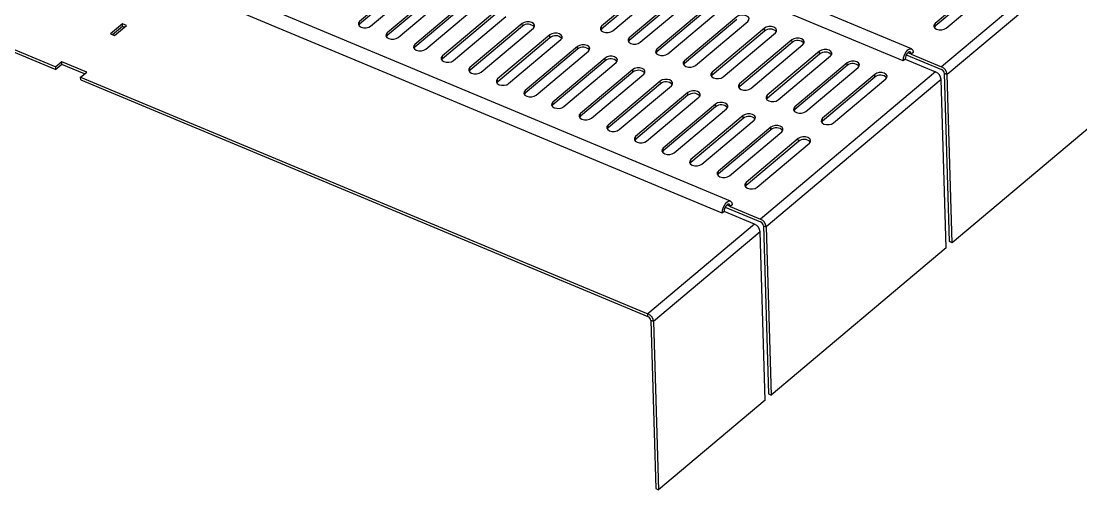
# Model space of a CAD drawing. Extents: x 0 to 841, y 0 to 594.
# Drawn here: x 682.9 to 760.4, y 103.1 to 137.4 of the extents above; entities that cross this region are included whole.
import ezdxf

# ---------------------------------------------------------------- set-up
doc = ezdxf.new("R2010")
doc.units = 0
doc.layers.get('0').update_dxf_attribs({"linetype": 'CONTINUOUS'})

msp = doc.modelspace()

# ---------------------------------------------------------------- linework, layer by layer
at = {"color": 7, "linetype": 'CONTINUOUS'}
for p, q in [((748.034, 135.413), (667.64, 168.955)), ((747.425, 134.527), (667.031, 168.068)), ((734.787, 124.27), (654.394, 157.812)), ((734.179, 123.384), (653.785, 156.926)), ((643.91, 151.415), (685.419, 134.096)), ((643.916, 151.215), (685.425, 133.896)), ((770.4, 151.057), (750.236, 134.095)), ((770.816, 150.488), (750.652, 133.526)), ((711.475, 140.635), (707.648, 137.416)), ((711.481, 140.435), (707.654, 137.216)), ((753.589, 140.475), (749.763, 137.256)), ((708.456, 137.079), (712.283, 140.298)), ((713.495, 139.793), (709.668, 136.574)), ((713.501, 139.592), (709.674, 136.373)), ((729.188, 140.284), (725.361, 137.065)), ((729.194, 140.083), (725.367, 136.864)), ((726.169, 136.727), (729.996, 139.946)), ((753.595, 140.275), (749.769, 137.056)), ((750.571, 136.919), (754.397, 140.138)), ((710.476, 136.237), (714.303, 139.456)), ((715.515, 138.95), (711.688, 135.731)), ((731.208, 139.441), (727.381, 136.222)), ((731.214, 139.241), (727.387, 136.022)), ((728.189, 135.885), (732.016, 139.104)), ((715.521, 138.75), (711.694, 135.531)), ((712.496, 135.394), (716.323, 138.613)), ((717.535, 138.107), (713.708, 134.888)), ((733.228, 138.598), (729.401, 135.379)), ((733.234, 138.398), (729.407, 135.179)), ((730.209, 135.042), (734.036, 138.261)), ((771.184, 138.177), (751.02, 121.215)), ((707.654, 137.216), (707.648, 137.416)), ((717.541, 137.907), (713.714, 134.688)), ((714.516, 134.551), (718.343, 137.77)), ((719.555, 137.264), (715.728, 134.045)), ((719.561, 137.064), (719.555, 137.264)), ((735.248, 137.755), (731.421, 134.536)), ((735.254, 137.555), (731.427, 134.336)), ((732.229, 134.199), (736.056, 137.418)), ((749.769, 137.056), (749.763, 137.256)), ((690.298, 137.247), (689.415, 136.504)), ((689.415, 136.504), (689.718, 136.377)), ((690.304, 137.047), (689.578, 136.436)), ((689.718, 136.377), (690.601, 137.12)), ((690.601, 137.12), (690.298, 137.247)), ((690.304, 137.047), (690.298, 137.247)), ((690.444, 136.988), (690.304, 137.047)), ((707.654, 137.216), (707.584, 137.134)), ((709.674, 136.373), (709.668, 136.574)), ((719.561, 137.064), (715.734, 133.845)), ((716.536, 133.708), (720.363, 136.927)), ((725.367, 136.864), (725.297, 136.782)), ((725.367, 136.864), (725.361, 137.065)), ((737.268, 136.913), (733.441, 133.694)), ((737.274, 136.712), (733.447, 133.493)), ((734.249, 133.356), (738.075, 136.575)), ((737.274, 136.712), (737.268, 136.913)), ((749.769, 137.056), (749.699, 136.973)), ((709.674, 136.373), (709.604, 136.291)), ((711.694, 135.531), (711.688, 135.731)), ((721.575, 136.422), (717.748, 133.203)), ((721.581, 136.221), (717.754, 133.002)), ((718.556, 132.865), (722.383, 136.085)), ((721.581, 136.221), (721.575, 136.422)), ((727.387, 136.022), (727.317, 135.939)), ((727.387, 136.022), (727.381, 136.222)), ((739.287, 136.07), (735.461, 132.851)), ((739.293, 135.87), (735.467, 132.651)), ((736.269, 132.514), (740.095, 135.733)), ((739.293, 135.87), (739.287, 136.07)), ((711.694, 135.531), (711.624, 135.448)), ((723.595, 135.579), (719.768, 132.36)), ((723.601, 135.379), (719.774, 132.16)), ((720.576, 132.023), (724.403, 135.242)), ((723.601, 135.379), (723.595, 135.579)), ((729.407, 135.179), (729.337, 135.096)), ((729.407, 135.179), (729.401, 135.379)), ((741.307, 135.227), (737.481, 132.008)), ((741.313, 135.027), (737.487, 131.808)), ((741.313, 135.027), (741.307, 135.227)), ((747.658, 134.973), (750.242, 133.895)), ((748.014, 135.022), (747.77, 135.124)), ((748.161, 135.146), (748.014, 135.022)), ((748.014, 135.022), (750.236, 134.095)), ((685.861, 134.468), (685.419, 134.096)), ((685.867, 134.267), (685.425, 133.896)), ((687.679, 133.709), (685.861, 134.468)), ((685.867, 134.267), (685.861, 134.468)), ((687.522, 133.577), (685.867, 134.267)), ((713.714, 134.688), (713.644, 134.605)), ((713.714, 134.688), (713.708, 134.888)), ((725.615, 134.736), (721.788, 131.517)), ((725.621, 134.536), (721.794, 131.317)), ((722.596, 131.18), (726.423, 134.399)), ((725.621, 134.536), (725.615, 134.736)), ((731.427, 134.336), (731.357, 134.254)), ((731.427, 134.336), (731.421, 134.536)), ((738.289, 131.671), (742.115, 134.89)), ((743.327, 134.384), (739.501, 131.165)), ((743.333, 134.184), (739.507, 130.965)), ((743.333, 134.184), (743.327, 134.384)), ((747.572, 134.651), (747.425, 134.527)), ((747.572, 134.651), (749.794, 133.724)), ((685.425, 133.896), (685.419, 134.096)), ((687.237, 133.338), (687.679, 133.709)), ((715.734, 133.845), (715.664, 133.763)), ((715.734, 133.845), (715.728, 134.045)), ((727.635, 133.893), (723.808, 130.674)), ((727.641, 133.693), (723.814, 130.474)), ((724.616, 130.337), (728.443, 133.556)), ((727.641, 133.693), (727.635, 133.893)), ((733.447, 133.493), (733.377, 133.411)), ((733.447, 133.493), (733.441, 133.694)), ((749.794, 133.724), (736.989, 122.952)), ((740.309, 130.828), (744.135, 134.047)), ((745.347, 133.542), (741.521, 130.323)), ((745.353, 133.341), (745.347, 133.542)), ((750.652, 133.526), (750.45, 133.61)), ((750.818, 121.3), (750.45, 133.61)), ((751.02, 121.215), (750.652, 133.526)), ((687.243, 133.137), (687.237, 133.338)), ((687.237, 133.338), (728.747, 116.019)), ((687.243, 133.137), (728.753, 115.819)), ((717.754, 133.002), (717.684, 132.92)), ((717.754, 133.002), (717.748, 133.203)), ((729.655, 133.051), (725.828, 129.832)), ((729.661, 132.85), (725.834, 129.631)), ((726.636, 129.494), (730.463, 132.713)), ((729.661, 132.85), (729.655, 133.051)), ((735.467, 132.651), (735.397, 132.568)), ((735.467, 132.651), (735.461, 132.851)), ((750.21, 133.155), (737.405, 122.383)), ((745.353, 133.341), (741.527, 130.122)), ((742.329, 129.985), (746.155, 133.204)), ((750.579, 120.844), (750.21, 133.155)), ((719.774, 132.16), (719.704, 132.077)), ((719.774, 132.16), (719.768, 132.36)), ((731.675, 132.208), (727.848, 128.989)), ((731.681, 132.008), (727.854, 128.789)), ((728.656, 128.652), (732.483, 131.871)), ((731.681, 132.008), (731.675, 132.208)), ((737.487, 131.808), (737.481, 132.008)), ((721.794, 131.317), (721.724, 131.234)), ((721.794, 131.317), (721.788, 131.517)), ((733.695, 131.365), (729.868, 128.146)), ((733.701, 131.165), (729.874, 127.946)), ((733.701, 131.165), (733.695, 131.365)), ((737.487, 131.808), (737.417, 131.725)), ((739.507, 130.965), (739.501, 131.165)), ((723.814, 130.474), (723.744, 130.392)), ((723.814, 130.474), (723.808, 130.674)), ((730.676, 127.809), (734.503, 131.028)), ((735.715, 130.522), (731.888, 127.303)), ((735.721, 130.322), (731.894, 127.103)), ((735.721, 130.322), (735.715, 130.522)), ((739.507, 130.965), (739.437, 130.883)), ((741.527, 130.122), (741.521, 130.323)), ((725.834, 129.631), (725.764, 129.549)), ((725.834, 129.631), (725.828, 129.832)), ((732.696, 126.966), (736.522, 130.185)), ((737.734, 129.68), (733.908, 126.461)), ((737.74, 129.479), (737.734, 129.68)), ((741.527, 130.122), (741.457, 130.04)), ((727.854, 128.789), (727.784, 128.706)), ((727.854, 128.789), (727.848, 128.989)), ((737.74, 129.479), (733.914, 126.26)), ((734.716, 126.123), (738.542, 129.342)), ((739.754, 128.837), (735.928, 125.618)), ((739.76, 128.637), (739.754, 128.837)), ((729.874, 127.946), (729.804, 127.863)), ((729.874, 127.946), (729.868, 128.146)), ((739.76, 128.637), (735.934, 125.418)), ((736.736, 125.281), (740.562, 128.5)), ((731.894, 127.103), (731.888, 127.303)), ((731.894, 127.103), (731.824, 127.021)), ((733.914, 126.26), (733.908, 126.461)), ((733.914, 126.26), (733.844, 126.178)), ((735.934, 125.418), (735.928, 125.618)), ((735.934, 125.418), (735.864, 125.335)), ((734.326, 123.508), (734.179, 123.384)), ((736.548, 122.581), (734.326, 123.508)), ((734.411, 123.83), (736.995, 122.752)), ((734.767, 123.879), (734.523, 123.981)), ((734.915, 124.003), (734.767, 123.879)), ((734.767, 123.879), (736.989, 122.952)), ((736.548, 122.581), (728.747, 116.019)), ((736.964, 122.012), (729.163, 115.45)), ((737.332, 109.701), (736.964, 122.012)), ((737.203, 122.468), (737.405, 122.383)), ((737.203, 122.468), (737.572, 110.157)), ((737.405, 122.383), (737.774, 110.073)), ((751.02, 121.215), (750.818, 121.3)), ((750.579, 120.844), (737.774, 110.073)), ((728.753, 115.819), (728.747, 116.019)), ((729.163, 115.45), (728.961, 115.534)), ((728.961, 115.534), (729.33, 103.224)), ((729.163, 115.45), (729.532, 103.139)), ((737.572, 110.157), (737.774, 110.073)), ((737.332, 109.701), (729.532, 103.139)), ((729.33, 103.224), (729.532, 103.139))]:
    msp.add_line(p, q, dxfattribs=at)
at = {"color": 7, "linetype": 'CONTINUOUS', "flags": 128}
for points in [[(707.648, 137.416), (707.567, 137.309), (707.559, 137.192), (707.626, 137.084), (707.758, 137), (707.935, 136.955), (708.13, 136.954), (708.313, 136.997), (708.456, 137.079)], [(720.363, 136.927), (720.445, 137.035), (720.453, 137.152), (720.386, 137.26), (720.253, 137.343), (720.076, 137.389), (719.881, 137.39), (719.698, 137.346), (719.555, 137.264)], [(736.056, 137.418), (736.137, 137.526), (736.145, 137.643), (736.078, 137.751), (735.946, 137.834), (735.769, 137.88), (735.574, 137.881), (735.391, 137.837), (735.248, 137.755)], [(749.763, 137.256), (749.681, 137.148), (749.673, 137.031), (749.74, 136.923), (749.872, 136.84), (750.049, 136.794), (750.244, 136.793), (750.427, 136.837), (750.571, 136.919)], [(709.668, 136.574), (709.587, 136.466), (709.579, 136.349), (709.646, 136.241), (709.778, 136.157), (709.955, 136.112), (710.15, 136.111), (710.333, 136.155), (710.476, 136.237)], [(722.383, 136.085), (722.465, 136.192), (722.473, 136.309), (722.405, 136.417), (722.273, 136.501), (722.096, 136.546), (721.901, 136.547), (721.718, 136.504), (721.575, 136.422)], [(725.361, 137.065), (725.279, 136.957), (725.271, 136.84), (725.338, 136.732), (725.471, 136.648), (725.648, 136.603), (725.843, 136.602), (726.026, 136.646), (726.169, 136.727)], [(738.075, 136.575), (738.157, 136.683), (738.165, 136.8), (738.098, 136.908), (737.966, 136.992), (737.789, 137.037), (737.594, 137.038), (737.411, 136.994), (737.268, 136.913)], [(711.688, 135.731), (711.606, 135.623), (711.599, 135.506), (711.666, 135.398), (711.798, 135.315), (711.975, 135.269), (712.17, 135.268), (712.353, 135.312), (712.496, 135.394)], [(724.403, 135.242), (724.485, 135.349), (724.493, 135.466), (724.425, 135.575), (724.293, 135.658), (724.116, 135.704), (723.921, 135.705), (723.738, 135.661), (723.595, 135.579)], [(727.381, 136.222), (727.299, 136.114), (727.291, 135.997), (727.358, 135.889), (727.491, 135.806), (727.668, 135.76), (727.862, 135.759), (728.046, 135.803), (728.189, 135.885)], [(740.095, 135.733), (740.177, 135.84), (740.185, 135.957), (740.118, 136.066), (739.986, 136.149), (739.809, 136.195), (739.614, 136.196), (739.431, 136.152), (739.287, 136.07)], [(729.401, 135.379), (729.319, 135.271), (729.311, 135.155), (729.378, 135.046), (729.511, 134.963), (729.688, 134.917), (729.882, 134.916), (730.065, 134.96), (730.209, 135.042)], [(742.115, 134.89), (742.197, 134.998), (742.205, 135.114), (742.138, 135.223), (742.006, 135.306), (741.829, 135.352), (741.634, 135.353), (741.451, 135.309), (741.307, 135.227)], [(747.425, 134.527), (747.447, 134.742), (747.522, 134.971), (747.638, 135.18), (747.778, 135.337), (747.92, 135.417), (748.043, 135.409), (748.127, 135.314), (748.161, 135.146)], [(748.014, 135.022), (747.994, 135.123), (747.943, 135.18), (747.869, 135.185), (747.784, 135.137), (747.7, 135.043), (747.631, 134.917), (747.586, 134.78), (747.572, 134.651)], [(713.708, 134.888), (713.626, 134.781), (713.618, 134.664), (713.686, 134.555), (713.818, 134.472), (713.995, 134.426), (714.19, 134.425), (714.373, 134.469), (714.516, 134.551)], [(726.423, 134.399), (726.505, 134.507), (726.513, 134.623), (726.445, 134.732), (726.313, 134.815), (726.136, 134.861), (725.941, 134.862), (725.758, 134.818), (725.615, 134.736)], [(731.421, 134.536), (731.339, 134.429), (731.331, 134.312), (731.398, 134.203), (731.53, 134.12), (731.707, 134.074), (731.902, 134.073), (732.085, 134.117), (732.229, 134.199)], [(744.135, 134.047), (744.217, 134.155), (744.225, 134.272), (744.158, 134.38), (744.026, 134.463), (743.849, 134.509), (743.654, 134.51), (743.471, 134.466), (743.327, 134.384)], [(715.728, 134.045), (715.646, 133.938), (715.638, 133.821), (715.706, 133.713), (715.838, 133.629), (716.015, 133.584), (716.21, 133.583), (716.393, 133.626), (716.536, 133.708)], [(728.443, 133.556), (728.525, 133.664), (728.533, 133.781), (728.465, 133.889), (728.333, 133.972), (728.156, 134.018), (727.961, 134.019), (727.778, 133.975), (727.635, 133.893)], [(733.441, 133.694), (733.359, 133.586), (733.351, 133.469), (733.418, 133.361), (733.55, 133.277), (733.727, 133.232), (733.922, 133.231), (734.105, 133.274), (734.249, 133.356)], [(746.155, 133.204), (746.237, 133.312), (746.245, 133.429), (746.178, 133.537), (746.046, 133.621), (745.869, 133.666), (745.674, 133.667), (745.491, 133.623), (745.347, 133.542)], [(717.748, 133.203), (717.666, 133.095), (717.658, 132.978), (717.726, 132.87), (717.858, 132.786), (718.035, 132.741), (718.23, 132.74), (718.413, 132.784), (718.556, 132.865)], [(730.463, 132.713), (730.545, 132.821), (730.552, 132.938), (730.485, 133.046), (730.353, 133.13), (730.176, 133.175), (729.981, 133.176), (729.798, 133.133), (729.655, 133.051)], [(735.461, 132.851), (735.379, 132.743), (735.371, 132.626), (735.438, 132.518), (735.57, 132.435), (735.747, 132.389), (735.942, 132.388), (736.125, 132.432), (736.269, 132.514)], [(719.768, 132.36), (719.686, 132.252), (719.678, 132.135), (719.746, 132.027), (719.878, 131.944), (720.055, 131.898), (720.25, 131.897), (720.433, 131.941), (720.576, 132.023)], [(732.483, 131.871), (732.564, 131.978), (732.572, 132.095), (732.505, 132.204), (732.373, 132.287), (732.196, 132.333), (732.001, 132.334), (731.818, 132.29), (731.675, 132.208)], [(737.481, 132.008), (737.399, 131.9), (737.391, 131.784), (737.458, 131.675), (737.59, 131.592), (737.767, 131.546), (737.962, 131.545), (738.145, 131.589), (738.289, 131.671)], [(721.788, 131.517), (721.706, 131.409), (721.698, 131.293), (721.766, 131.184), (721.898, 131.101), (722.075, 131.055), (722.27, 131.054), (722.453, 131.098), (722.596, 131.18)], [(734.503, 131.028), (734.584, 131.136), (734.592, 131.252), (734.525, 131.361), (734.393, 131.444), (734.216, 131.49), (734.021, 131.491), (733.838, 131.447), (733.695, 131.365)], [(739.501, 131.165), (739.419, 131.058), (739.411, 130.941), (739.478, 130.832), (739.61, 130.749), (739.787, 130.703), (739.982, 130.702), (740.165, 130.746), (740.309, 130.828)], [(723.808, 130.674), (723.726, 130.567), (723.718, 130.45), (723.785, 130.342), (723.918, 130.258), (724.095, 130.213), (724.29, 130.211), (724.473, 130.255), (724.616, 130.337)], [(736.522, 130.185), (736.604, 130.293), (736.612, 130.41), (736.545, 130.518), (736.413, 130.601), (736.236, 130.647), (736.041, 130.648), (735.858, 130.604), (735.715, 130.522)], [(741.521, 130.323), (741.439, 130.215), (741.431, 130.098), (741.498, 129.99), (741.63, 129.906), (741.807, 129.861), (742.002, 129.86), (742.185, 129.903), (742.329, 129.985)], [(725.828, 129.832), (725.746, 129.724), (725.738, 129.607), (725.805, 129.499), (725.938, 129.415), (726.115, 129.37), (726.309, 129.369), (726.493, 129.413), (726.636, 129.494)], [(738.542, 129.342), (738.624, 129.45), (738.632, 129.567), (738.565, 129.675), (738.433, 129.759), (738.256, 129.804), (738.061, 129.805), (737.878, 129.761), (737.734, 129.68)], [(727.848, 128.989), (727.766, 128.881), (727.758, 128.764), (727.825, 128.656), (727.958, 128.573), (728.135, 128.527), (728.329, 128.526), (728.512, 128.57), (728.656, 128.652)], [(740.562, 128.5), (740.644, 128.607), (740.652, 128.724), (740.585, 128.833), (740.453, 128.916), (740.276, 128.962), (740.081, 128.963), (739.898, 128.919), (739.754, 128.837)], [(729.868, 128.146), (729.786, 128.038), (729.778, 127.922), (729.845, 127.813), (729.977, 127.73), (730.154, 127.684), (730.349, 127.683), (730.532, 127.727), (730.676, 127.809)], [(731.888, 127.303), (731.806, 127.196), (731.798, 127.079), (731.865, 126.97), (731.997, 126.887), (732.174, 126.841), (732.369, 126.84), (732.552, 126.884), (732.696, 126.966)], [(733.908, 126.461), (733.826, 126.353), (733.818, 126.236), (733.885, 126.128), (734.017, 126.044), (734.194, 125.999), (734.389, 125.998), (734.572, 126.042), (734.716, 126.123)], [(735.928, 125.618), (735.846, 125.51), (735.838, 125.393), (735.905, 125.285), (736.037, 125.202), (736.214, 125.156), (736.409, 125.155), (736.592, 125.199), (736.736, 125.281)], [(734.179, 123.384), (734.201, 123.599), (734.276, 123.829), (734.392, 124.037), (734.532, 124.194), (734.674, 124.274), (734.796, 124.266), (734.881, 124.171), (734.915, 124.003)], [(734.767, 123.879), (734.747, 123.98), (734.696, 124.037), (734.623, 124.042), (734.538, 123.994), (734.454, 123.9), (734.384, 123.775), (734.339, 123.637), (734.326, 123.508)]]:
    msp.add_lwpolyline(points, dxfattribs=at)
at = {"color": 7, "linetype": 'CONTINUOUS'}
for centre, radius, start, end in [((719.968, 136.574), 0.637, 43.13535, 129.72866), ((737.681, 136.222), 0.637, 43.13535, 129.72866), ((721.988, 135.732), 0.637, 43.13535, 129.72866), ((739.701, 135.38), 0.637, 43.13535, 129.72866), ((724.008, 134.889), 0.637, 43.13535, 129.72866), ((741.721, 134.537), 0.637, 43.13535, 129.72866), ((726.028, 134.046), 0.637, 43.13535, 129.72866), ((743.74, 133.694), 0.637, 43.13535, 129.72866), ((728.048, 133.203), 0.637, 43.13535, 129.72866), ((745.76, 132.851), 0.637, 43.13535, 129.72866), ((749.516, 133.083), 0.698, 5.85377, 66.49372), ((749.957, 133.455), 0.698, 5.85377, 66.49372), ((750.103, 133.575), 0.349, 5.85377, 66.49372), ((730.068, 132.361), 0.637, 43.13535, 129.72866), ((732.088, 131.518), 0.637, 43.13535, 129.72866), ((734.108, 130.675), 0.637, 43.13535, 129.72866), ((736.128, 129.832), 0.637, 43.13535, 129.72866), ((738.148, 128.989), 0.637, 43.13535, 129.72866), ((740.168, 128.147), 0.637, 43.13535, 129.72866), ((736.269, 121.941), 0.698, 5.85377, 66.49372), ((736.711, 122.312), 0.698, 5.85377, 66.49372), ((736.856, 122.432), 0.349, 5.85377, 66.49372), ((728.469, 115.379), 0.698, 5.85377, 66.49372), ((728.614, 115.499), 0.349, 5.85377, 66.49372)]:
    msp.add_arc(centre, radius, start, end, dxfattribs=at)

doc.saveas('drawing.dxf')
